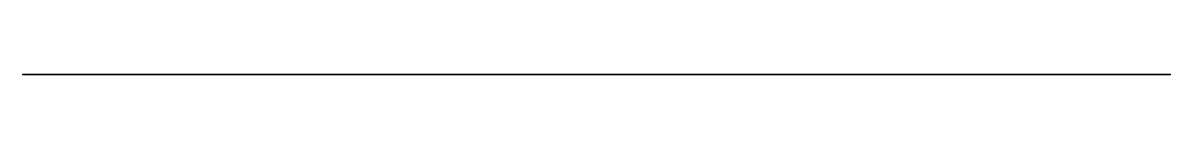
# Model space of a CAD drawing. Header units: centimetres. Extents: x -2.5 to 26.5, y 0 to 0.
import ezdxf

# ---------------------------------------------------------------- set-up
doc = ezdxf.new("R2010")
doc.units = ezdxf.units.CM
doc.header["$MEASUREMENT"] = 0
doc.layers.add('Untitled v6_Sketch1', color=7, linetype='Continuous')

msp = doc.modelspace()

# ---------------------------------------------------------------- linework, layer by layer
at = {"layer": 'Untitled v6_Sketch1'}
for p, q in [((-2.548, 0, -29.466), (-2.548, 0, 3.134)), ((-2.348, 0, 3.334), (26.252, 0, 3.334)), ((26.252, 0, -29.666), (-2.348, 0, -29.666)), ((26.452, 0, 3.134), (26.452, 0, -29.466))]:
    msp.add_line(p, q, dxfattribs=at)
at = {"layer": 'Untitled v6_Sketch1', "extrusion": (0, 1, 0)}
for centre, start, end in [((2.348, 3.134), 0, 90), ((2.348, -29.466), 270, 0), ((-26.252, 3.134), 90, 180), ((-26.252, -29.466), 180, 270)]:
    msp.add_arc(centre, 0.2, start, end, dxfattribs=at)
at = {"layer": 'Untitled v6_Sketch1'}
for p in [(-2.548, 0, 3.334), (-2.548, 0, -29.666), (0, 0), (26.452, 0, 3.334)]:
    msp.add_point(p, dxfattribs=at)

doc.saveas('drawing.dxf')
